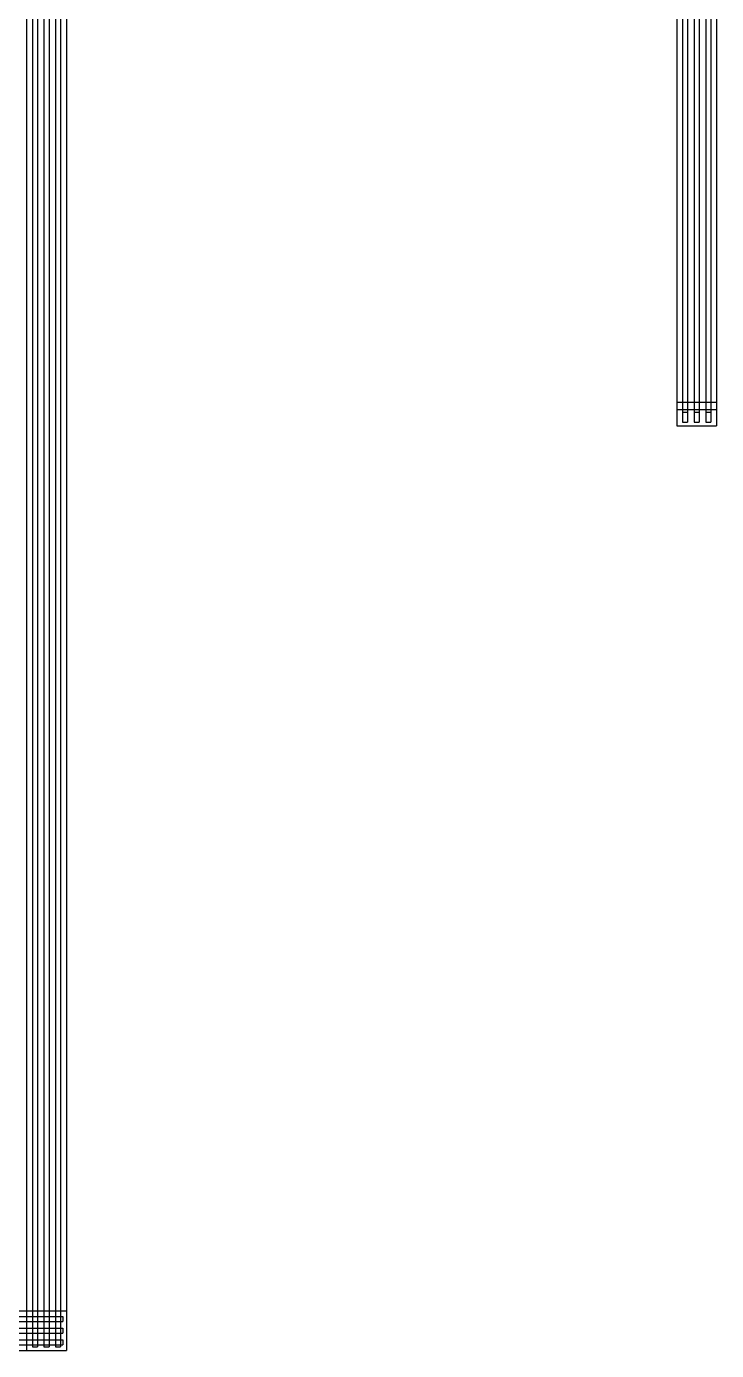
# Model space of a CAD drawing. Header units: millimetres. Extents: x -1225 to 566, y -985 to 617.
# Drawn here: x -137.8 to -42.2, y -593.7 to -410.5 of the extents above; entities that cross this region are included whole.
import ezdxf

# ---------------------------------------------------------------- set-up
doc = ezdxf.new("R2010")
doc.units = ezdxf.units.MM
doc.layers.add('HIDDEN', color=8, linetype='Continuous')
doc.layers.add('VISIBLE', color=7, linetype='Continuous')

msp = doc.modelspace()

# ---------------------------------------------------------------- linework, layer by layer
at = {"layer": 'HIDDEN'}
for points in [[(-137.75, -120.73), (-137.75, -593.73)], [(-132.25, -120.73), (-132.25, -593.73)], [(-136.95, -121.23), (-136.95, -593.23)], [(-136.25, -121.23), (-136.25, -593.23)], [(-135.35, -121.23), (-135.35, -593.23)], [(-134.65, -121.23), (-134.65, -593.23)], [(-133.75, -121.23), (-133.75, -593.23)], [(-133.05, -121.23), (-133.05, -593.23)], [(-47.75, -205.23), (-47.75, -465.73)], [(-42.25, -205.23), (-42.25, -465.73)], [(-46.95, -205.73), (-46.95, -465.23)], [(-46.25, -205.73), (-46.25, -465.23)], [(-45.35, -205.73), (-45.35, -465.23)], [(-44.65, -205.73), (-44.65, -465.23)], [(-43.75, -205.73), (-43.75, -465.23)], [(-43.05, -205.73), (-43.05, -465.23)], [(-47.75, -462.48), (-42.25, -462.48)], [(-47.75, -462.48), (-47.75, -463.48)], [(-47.75, -463.48), (-42.25, -463.48)], [(-46.95, -462.48), (-46.95, -463.48)], [(-46.95, -463.48), (-46.25, -463.48)], [(-46.95, -463.48), (-46.25, -463.48)], [(-46.95, -463.48), (-46.95, -463.83)], [(-46.25, -462.48), (-46.25, -463.48)], [(-46.25, -463.48), (-46.25, -463.83)], [(-45.35, -462.48), (-45.35, -463.48)], [(-45.35, -463.48), (-44.65, -463.48)], [(-45.35, -463.48), (-44.65, -463.48)], [(-45.35, -463.48), (-45.35, -463.83)], [(-44.65, -462.48), (-44.65, -463.48)], [(-44.65, -463.48), (-44.65, -463.83)], [(-43.75, -462.48), (-43.75, -463.48)], [(-43.75, -463.48), (-43.05, -463.48)], [(-43.75, -463.48), (-43.05, -463.48)], [(-43.75, -463.48), (-43.75, -463.83)], [(-43.05, -462.48), (-43.05, -463.48)], [(-43.05, -463.48), (-43.05, -463.83)], [(-42.25, -462.48), (-42.25, -463.48)], [(-46.95, -463.83), (-46.25, -463.83)], [(-46.95, -465.23), (-46.25, -465.23)], [(-45.35, -463.83), (-44.65, -463.83)], [(-45.35, -465.23), (-44.65, -465.23)], [(-43.75, -463.83), (-43.05, -463.83)], [(-43.75, -465.23), (-43.05, -465.23)], [(-47.75, -465.73), (-42.25, -465.73)], [(-382.75, -588.23), (-132.25, -588.23)], [(-136.95, -588.23), (-136.25, -588.23)], [(-135.35, -588.23), (-134.65, -588.23)], [(-133.75, -588.23), (-133.05, -588.23)], [(-132.25, -588.23), (-132.25, -593.73)], [(-382.25, -589.03), (-132.75, -589.03)], [(-382.25, -589.73), (-132.75, -589.73)], [(-137.75, -589.03), (-137.75, -589.73)], [(-132.75, -589.03), (-132.75, -589.73)], [(-382.25, -590.63), (-132.75, -590.63)], [(-382.25, -591.33), (-132.75, -591.33)], [(-137.75, -590.63), (-137.75, -591.33)], [(-132.75, -590.63), (-132.75, -591.33)], [(-382.75, -593.73), (-132.25, -593.73)], [(-382.25, -592.23), (-132.75, -592.23)], [(-382.25, -592.93), (-132.75, -592.93)], [(-137.75, -592.23), (-137.75, -592.93)], [(-137.75, -593.73), (-132.25, -593.73)], [(-136.95, -593.23), (-136.25, -593.23)], [(-135.35, -593.23), (-134.65, -593.23)], [(-133.75, -593.23), (-133.05, -593.23)], [(-132.75, -592.23), (-132.75, -592.93)]]:
    msp.add_lwpolyline(points, dxfattribs=at)
at = {"layer": 'VISIBLE'}
for points in [[(-137.75, -120.73), (-137.75, -589.03)], [(-132.25, -120.73), (-132.25, -593.73)], [(-136.95, -123.98), (-136.95, -593.23)], [(-136.25, -123.98), (-136.25, -593.23)], [(-135.35, -123.98), (-135.35, -593.23)], [(-134.65, -123.98), (-134.65, -593.23)], [(-133.75, -123.98), (-133.75, -593.23)], [(-133.05, -123.98), (-133.05, -593.23)], [(-47.75, -270.73), (-47.75, -465.73)], [(-46.95, -270.73), (-46.95, -462.48)], [(-46.25, -270.73), (-46.25, -462.48)], [(-45.35, -270.73), (-45.35, -462.48)], [(-44.65, -270.73), (-44.65, -462.48)], [(-43.75, -270.73), (-43.75, -462.48)], [(-43.05, -270.73), (-43.05, -462.48)], [(-42.25, -270.73), (-42.25, -465.73)], [(-47.75, -462.48), (-42.25, -462.48)], [(-47.75, -462.48), (-47.75, -463.48)], [(-47.75, -463.48), (-42.25, -463.48)], [(-46.95, -463.48), (-46.95, -465.23)], [(-46.95, -463.48), (-46.95, -463.83)], [(-46.25, -463.48), (-46.25, -465.23)], [(-46.25, -463.48), (-46.25, -463.83)], [(-45.35, -463.48), (-45.35, -465.23)], [(-45.35, -463.48), (-45.35, -463.83)], [(-44.65, -463.48), (-44.65, -465.23)], [(-44.65, -463.48), (-44.65, -463.83)], [(-43.75, -463.48), (-43.75, -465.23)], [(-43.75, -463.48), (-43.75, -463.83)], [(-43.05, -463.48), (-43.05, -465.23)], [(-43.05, -463.48), (-43.05, -463.83)], [(-42.25, -462.48), (-42.25, -463.48)], [(-46.95, -463.83), (-46.25, -463.83)], [(-46.95, -465.23), (-46.25, -465.23)], [(-45.35, -463.83), (-44.65, -463.83)], [(-45.35, -465.23), (-44.65, -465.23)], [(-43.75, -463.83), (-43.05, -463.83)], [(-43.75, -465.23), (-43.05, -465.23)], [(-47.75, -465.73), (-42.25, -465.73)], [(-382.75, -588.23), (-136.95, -588.23)], [(-136.25, -588.23), (-135.35, -588.23)], [(-134.65, -588.23), (-133.75, -588.23)], [(-133.05, -588.23), (-132.25, -588.23)], [(-132.25, -588.23), (-132.25, -593.73)], [(-382.25, -589.03), (-132.75, -589.03)], [(-382.25, -589.73), (-132.75, -589.73)], [(-137.75, -589.73), (-137.75, -590.63)], [(-132.75, -589.03), (-132.75, -589.73)], [(-377.25, -590.63), (-132.75, -590.63)], [(-377.25, -591.33), (-132.75, -591.33)], [(-137.75, -591.33), (-137.75, -592.23)], [(-132.75, -590.63), (-132.75, -591.33)], [(-382.75, -593.73), (-132.25, -593.73)], [(-382.25, -592.23), (-132.75, -592.23)], [(-382.25, -592.93), (-132.75, -592.93)], [(-137.75, -592.93), (-137.75, -593.73)], [(-137.75, -593.73), (-132.25, -593.73)], [(-136.95, -593.23), (-136.25, -593.23)], [(-135.35, -593.23), (-134.65, -593.23)], [(-133.75, -593.23), (-133.05, -593.23)], [(-132.75, -592.23), (-132.75, -592.93)]]:
    msp.add_lwpolyline(points, dxfattribs=at)

doc.saveas('drawing.dxf')
